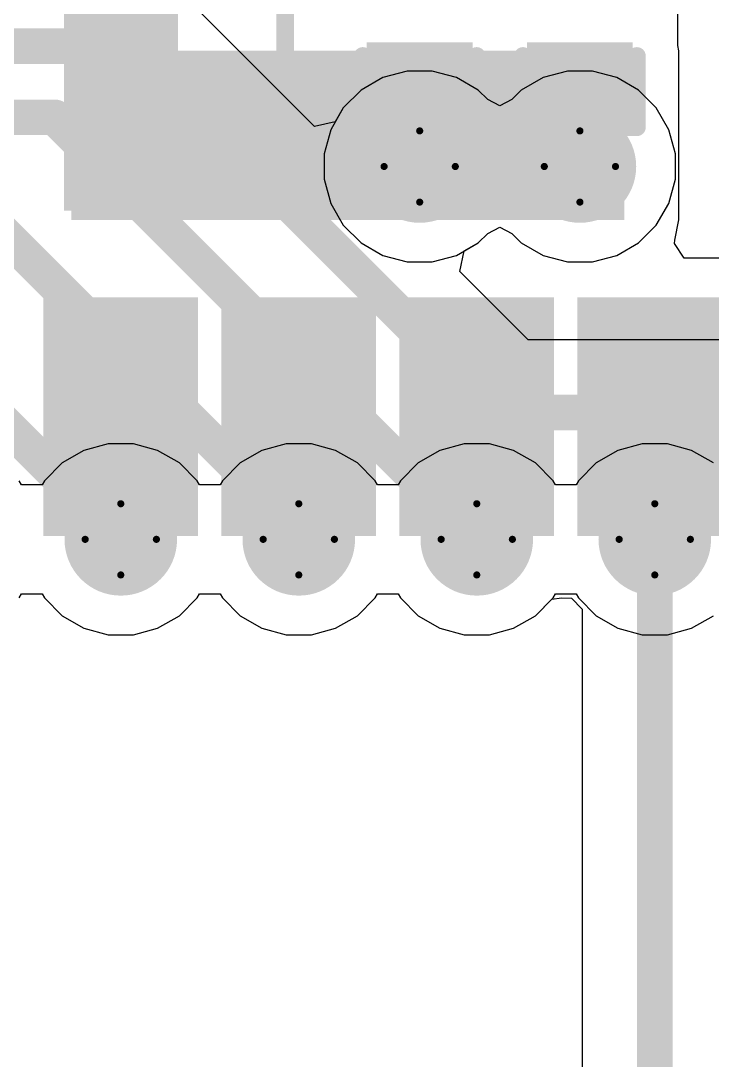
# Model space of a CAD drawing. Header units: inches. Extents: x -17.5 to 14.7, y -6.2 to 5.9.
# Drawn here: x 2.6165 to 2.8107, y 1.9802 to 2.2721 of the extents above; entities that cross this region are included whole.
import ezdxf

# ---------------------------------------------------------------- set-up
doc = ezdxf.new("R2010")
doc.units = ezdxf.units.IN
doc.header["$MEASUREMENT"] = 0
for name, color, linetype in [('Bottom Layer', 5, 'Continuous'), ('Bottom Solder', 6, 'Continuous'), ('Drill Drawing', 1, 'Continuous'), ('Ground Layer', 76, 'Continuous'), ('Power Layer', 16, 'Continuous'), ('Top Layer', 1, 'Continuous'), ('Top Overlay', 2, 'Continuous'), ('Top Paste', 8, 'Continuous'), ('Top Solder', 216, 'Continuous'), ('Via Holes', 16, 'Continuous')]:
    doc.layers.add(name, color=color, linetype=linetype)

# ---------------------------------------------------------------- blocks, each defined once
blk = doc.blocks.new('ESP32_WROOM_32UE_N16_63')
at = {"layer": 'Top Layer'}
for points in [[(-0.37402, -0.03268), (-0.31496, -0.03268), (-0.31496, -0.06811), (-0.37402, -0.06811)], [(-0.37402, -0.08268), (-0.31496, -0.08268), (-0.31496, -0.11811), (-0.37402, -0.11811)], [(-0.37402, -0.13268), (-0.31496, -0.13268), (-0.31496, -0.16811), (-0.37402, -0.16811)], [(-0.37402, -0.18268), (-0.31496, -0.18268), (-0.31496, -0.21811), (-0.37402, -0.21811)]]:
    blk.add_hatch(color=1, dxfattribs=at).paths.add_polyline_path(points)
at = {"layer": 'Top Paste'}
for points in [[(-0.37402, -0.03268), (-0.31496, -0.03268), (-0.31496, -0.06811), (-0.37402, -0.06811)], [(-0.37402, -0.08268), (-0.31496, -0.08268), (-0.31496, -0.11811), (-0.37402, -0.11811)], [(-0.37402, -0.13268), (-0.31496, -0.13268), (-0.31496, -0.16811), (-0.37402, -0.16811)], [(-0.37402, -0.18268), (-0.31496, -0.18268), (-0.31496, -0.21811), (-0.37402, -0.21811)]]:
    blk.add_hatch(color=8, dxfattribs=at).paths.add_polyline_path(points)
at = {"layer": 'Top Solder'}
for points in [[(-0.37802, -0.02868), (-0.31096, -0.02868), (-0.31096, -0.07211), (-0.37802, -0.07211)], [(-0.37802, -0.07868), (-0.31096, -0.07868), (-0.31096, -0.12211), (-0.37802, -0.12211)], [(-0.37802, -0.12868), (-0.31096, -0.12868), (-0.31096, -0.17211), (-0.37802, -0.17211)], [(-0.37802, -0.17868), (-0.31096, -0.17868), (-0.31096, -0.22211), (-0.37802, -0.22211)]]:
    blk.add_hatch(color=216, dxfattribs=at).paths.add_polyline_path(points)
blk = doc.blocks.new('XTSD01GLGEAG_76')
at = {"layer": 'Top Layer'}
blk.add_hatch(color=1, dxfattribs=at).paths.add_polyline_path([(0.176, 0.089), (0.176, 0.061), (0.10747, 0.061), (0.10747, 0.089)])
at = {"layer": 'Top Paste'}
blk.add_hatch(color=8, dxfattribs=at).paths.add_polyline_path([(0.176, 0.089), (0.176, 0.061), (0.10747, 0.061), (0.10747, 0.089)])
at = {"layer": 'Top Solder'}
blk.add_hatch(color=216, dxfattribs=at).paths.add_polyline_path([(0.178, 0.091), (0.178, 0.059), (0.10547, 0.059), (0.10547, 0.091)])
at = {"layer": 'Top Overlay'}
for points in [[(0.16105, 0.12111, 0.005, 0.005, 0), (-0.15991, 0.12111, 0.005, 0.005, 0)], [(0.16105, 0.0965, 0.005, 0.005, 0), (0.16105, 0.12111, 0.005, 0.005, 0)]]:
    blk.add_lwpolyline(points, format="xyseb", dxfattribs=at)
for points in [[(0.1598, 0.12111, 0.0025, 0.0025, 1), (0.1623, 0.12111, 0.0025, 0.0025, 1)], [(0.1598, 0.12111, 0.0025, 0.0025, 1), (0.1623, 0.12111, 0.0025, 0.0025, 1)], [(0.1598, 0.0965, 0.0025, 0.0025, 1), (0.1623, 0.0965, 0.0025, 0.0025, 1)]]:
    blk.add_lwpolyline(points, format="xyseb", close=True, dxfattribs=at)
blk = doc.blocks.new('C___0402_180')
at = {"layer": 'Top Layer'}
for points in [[(-0.0275, -0.0125), (-0.0275, 0.0125), (-0.0095, 0.0125), (-0.0095, -0.0125)], [(0.0095, -0.0125), (0.0095, 0.0125), (0.0275, 0.0125), (0.0275, -0.0125)]]:
    blk.add_hatch(color=1, dxfattribs=at).paths.add_polyline_path(points)
at = {"layer": 'Top Paste'}
for points in [[(-0.0275, -0.0125), (-0.0275, 0.0125), (-0.0095, 0.0125), (-0.0095, -0.0125)], [(0.0095, -0.0125), (0.0095, 0.0125), (0.0275, 0.0125), (0.0275, -0.0125)]]:
    blk.add_hatch(color=8, dxfattribs=at).paths.add_polyline_path(points)
at = {"layer": 'Top Solder'}
for points in [[(-0.02986, -0.01486), (-0.02986, 0.01486), (-0.00714, 0.01486), (-0.00714, -0.01486)], [(0.00714, -0.01486), (0.00714, 0.01486), (0.02986, 0.01486), (0.02986, -0.01486)]]:
    blk.add_hatch(color=216, dxfattribs=at).paths.add_polyline_path(points)
at = {"layer": 'Top Overlay'}
for points in [[(-0.011, 0.016, 0.005, 0.005, 0), (-0.031, 0.016, 0.005, 0.005, 0)], [(-0.031, -0.016, 0.005, 0.005, 0), (-0.031, 0.016, 0.005, 0.005, 0)], [(0.031, 0.016, 0.005, 0.005, 0), (0.011, 0.016, 0.005, 0.005, 0)], [(0.031, -0.016, 0.005, 0.005, 0), (0.031, 0.016, 0.005, 0.005, 0)], [(-0.011, -0.016, 0.005, 0.005, 0), (-0.031, -0.016, 0.005, 0.005, 0)], [(0.031, -0.016, 0.005, 0.005, 0), (0.011, -0.016, 0.005, 0.005, 0)]]:
    blk.add_lwpolyline(points, format="xyseb", dxfattribs=at)
for points in [[(-0.03225, 0.016, 0.0025, 0.0025, 1), (-0.02975, 0.016, 0.0025, 0.0025, 1)], [(-0.03225, 0.016, 0.0025, 0.0025, 1), (-0.02975, 0.016, 0.0025, 0.0025, 1)], [(-0.01225, 0.016, 0.0025, 0.0025, 1), (-0.00975, 0.016, 0.0025, 0.0025, 1)], [(0.00975, 0.016, 0.0025, 0.0025, 1), (0.01225, 0.016, 0.0025, 0.0025, 1)], [(0.02975, 0.016, 0.0025, 0.0025, 1), (0.03225, 0.016, 0.0025, 0.0025, 1)], [(0.02975, 0.016, 0.0025, 0.0025, 1), (0.03225, 0.016, 0.0025, 0.0025, 1)], [(-0.03225, -0.016, 0.0025, 0.0025, 1), (-0.02975, -0.016, 0.0025, 0.0025, 1)], [(-0.03225, -0.016, 0.0025, 0.0025, 1), (-0.02975, -0.016, 0.0025, 0.0025, 1)], [(-0.01225, -0.016, 0.0025, 0.0025, 1), (-0.00975, -0.016, 0.0025, 0.0025, 1)], [(0.00975, -0.016, 0.0025, 0.0025, 1), (0.01225, -0.016, 0.0025, 0.0025, 1)], [(0.02975, -0.016, 0.0025, 0.0025, 1), (0.03225, -0.016, 0.0025, 0.0025, 1)], [(0.02975, -0.016, 0.0025, 0.0025, 1), (0.03225, -0.016, 0.0025, 0.0025, 1)]]:
    blk.add_lwpolyline(points, format="xyseb", close=True, dxfattribs=at)
blk = doc.blocks.new('C___0402_181')
at = {"layer": 'Top Layer'}
for points in [[(-0.0275, -0.0125), (-0.0275, 0.0125), (-0.0095, 0.0125), (-0.0095, -0.0125)], [(0.0095, -0.0125), (0.0095, 0.0125), (0.0275, 0.0125), (0.0275, -0.0125)]]:
    blk.add_hatch(color=1, dxfattribs=at).paths.add_polyline_path(points)
at = {"layer": 'Top Paste'}
for points in [[(-0.0275, -0.0125), (-0.0275, 0.0125), (-0.0095, 0.0125), (-0.0095, -0.0125)], [(0.0095, -0.0125), (0.0095, 0.0125), (0.0275, 0.0125), (0.0275, -0.0125)]]:
    blk.add_hatch(color=8, dxfattribs=at).paths.add_polyline_path(points)
at = {"layer": 'Top Solder'}
for points in [[(-0.02986, -0.01486), (-0.02986, 0.01486), (-0.00714, 0.01486), (-0.00714, -0.01486)], [(0.00714, -0.01486), (0.00714, 0.01486), (0.02986, 0.01486), (0.02986, -0.01486)]]:
    blk.add_hatch(color=216, dxfattribs=at).paths.add_polyline_path(points)
at = {"layer": 'Top Overlay'}
for points in [[(-0.031, -0.016, 0.005, 0.005, 0), (-0.031, 0.016, 0.005, 0.005, 0)], [(-0.011, 0.016, 0.005, 0.005, 0), (-0.031, 0.016, 0.005, 0.005, 0)], [(0.031, 0.016, 0.005, 0.005, 0), (0.011, 0.016, 0.005, 0.005, 0)], [(0.031, -0.016, 0.005, 0.005, 0), (0.031, 0.016, 0.005, 0.005, 0)], [(-0.011, -0.016, 0.005, 0.005, 0), (-0.031, -0.016, 0.005, 0.005, 0)], [(0.031, -0.016, 0.005, 0.005, 0), (0.011, -0.016, 0.005, 0.005, 0)]]:
    blk.add_lwpolyline(points, format="xyseb", dxfattribs=at)
for points in [[(-0.03225, 0.016, 0.0025, 0.0025, 1), (-0.02975, 0.016, 0.0025, 0.0025, 1)], [(-0.03225, 0.016, 0.0025, 0.0025, 1), (-0.02975, 0.016, 0.0025, 0.0025, 1)], [(-0.01225, 0.016, 0.0025, 0.0025, 1), (-0.00975, 0.016, 0.0025, 0.0025, 1)], [(0.00975, 0.016, 0.0025, 0.0025, 1), (0.01225, 0.016, 0.0025, 0.0025, 1)], [(0.02975, 0.016, 0.0025, 0.0025, 1), (0.03225, 0.016, 0.0025, 0.0025, 1)], [(0.02975, 0.016, 0.0025, 0.0025, 1), (0.03225, 0.016, 0.0025, 0.0025, 1)], [(-0.03225, -0.016, 0.0025, 0.0025, 1), (-0.02975, -0.016, 0.0025, 0.0025, 1)], [(-0.03225, -0.016, 0.0025, 0.0025, 1), (-0.02975, -0.016, 0.0025, 0.0025, 1)], [(-0.01225, -0.016, 0.0025, 0.0025, 1), (-0.00975, -0.016, 0.0025, 0.0025, 1)], [(0.00975, -0.016, 0.0025, 0.0025, 1), (0.01225, -0.016, 0.0025, 0.0025, 1)], [(0.02975, -0.016, 0.0025, 0.0025, 1), (0.03225, -0.016, 0.0025, 0.0025, 1)], [(0.02975, -0.016, 0.0025, 0.0025, 1), (0.03225, -0.016, 0.0025, 0.0025, 1)]]:
    blk.add_lwpolyline(points, format="xyseb", close=True, dxfattribs=at)

msp = doc.modelspace()

# ---------------------------------------------------------------- hatches: boundary and pattern name
at = {"layer": 'Bottom Layer'}
h = msp.add_hatch(color=5, dxfattribs=at)
edge = h.paths.add_edge_path()
edge.add_arc((2.72858, 2.2312), 0.01181, 0, 360)
h = msp.add_hatch(color=5, dxfattribs=at)
edge = h.paths.add_edge_path()
edge.add_arc((2.77358, 2.2312), 0.01181, 0, 360)
h = msp.add_hatch(color=5, dxfattribs=at)
edge = h.paths.add_edge_path()
edge.add_arc((2.64461, 2.12647), 0.01181, 0, 360)
h = msp.add_hatch(color=5, dxfattribs=at)
edge = h.paths.add_edge_path()
edge.add_arc((2.69461, 2.12647), 0.01181, 0, 360)
h = msp.add_hatch(color=5, dxfattribs=at)
edge = h.paths.add_edge_path()
edge.add_arc((2.74461, 2.12647), 0.01181, 0, 360)
h = msp.add_hatch(color=5, dxfattribs=at)
edge = h.paths.add_edge_path()
edge.add_arc((2.79461, 2.12647), 0.01181, 0, 360)
at = {"layer": 'Bottom Solder'}
h = msp.add_hatch(color=6, dxfattribs=at)
edge = h.paths.add_edge_path()
edge.add_arc((2.72858, 2.2312), 0.01581, 0, 360)
h = msp.add_hatch(color=6, dxfattribs=at)
edge = h.paths.add_edge_path()
edge.add_arc((2.77358, 2.2312), 0.01581, 0, 360)
h = msp.add_hatch(color=6, dxfattribs=at)
edge = h.paths.add_edge_path()
edge.add_arc((2.64461, 2.12647), 0.01581, 0, 360)
h = msp.add_hatch(color=6, dxfattribs=at)
edge = h.paths.add_edge_path()
edge.add_arc((2.69461, 2.12647), 0.01581, 0, 360)
h = msp.add_hatch(color=6, dxfattribs=at)
edge = h.paths.add_edge_path()
edge.add_arc((2.74461, 2.12647), 0.01581, 0, 360)
h = msp.add_hatch(color=6, dxfattribs=at)
edge = h.paths.add_edge_path()
edge.add_arc((2.79461, 2.12647), 0.01581, 0, 360)
at = {"layer": 'Ground Layer'}
h = msp.add_hatch(color=76, dxfattribs=at)
edge = h.paths.add_edge_path()
edge.add_arc((2.72858, 2.2312), 0.01181, 0, 360)
h = msp.add_hatch(color=76, dxfattribs=at)
edge = h.paths.add_edge_path()
edge.add_arc((2.77358, 2.2312), 0.01181, 0, 360)
h = msp.add_hatch(color=76, dxfattribs=at)
edge = h.paths.add_edge_path()
edge.add_arc((2.64461, 2.12647), 0.01181, 0, 360)
h = msp.add_hatch(color=76, dxfattribs=at)
edge = h.paths.add_edge_path()
edge.add_arc((2.69461, 2.12647), 0.01181, 0, 360)
h = msp.add_hatch(color=76, dxfattribs=at)
edge = h.paths.add_edge_path()
edge.add_arc((2.74461, 2.12647), 0.01181, 0, 360)
h = msp.add_hatch(color=76, dxfattribs=at)
edge = h.paths.add_edge_path()
edge.add_arc((2.79461, 2.12647), 0.01181, 0, 360)
at = {"layer": 'Power Layer'}
h = msp.add_hatch(color=16, dxfattribs=at)
edge = h.paths.add_edge_path()
edge.add_arc((2.72858, 2.2312), 0.01181, 0, 360)
h = msp.add_hatch(color=16, dxfattribs=at)
edge = h.paths.add_edge_path()
edge.add_arc((2.77358, 2.2312), 0.01181, 0, 360)
h = msp.add_hatch(color=16, dxfattribs=at)
edge = h.paths.add_edge_path()
edge.add_arc((2.64461, 2.12647), 0.01181, 0, 360)
h = msp.add_hatch(color=16, dxfattribs=at)
edge = h.paths.add_edge_path()
edge.add_arc((2.69461, 2.12647), 0.01181, 0, 360)
h = msp.add_hatch(color=16, dxfattribs=at)
edge = h.paths.add_edge_path()
edge.add_arc((2.74461, 2.12647), 0.01181, 0, 360)
h = msp.add_hatch(color=16, dxfattribs=at)
edge = h.paths.add_edge_path()
edge.add_arc((2.79461, 2.12647), 0.01181, 0, 360)
at = {"layer": 'Top Layer'}
for points in [[(2.63068, 2.21618), (2.78608, 2.21618), (2.78608, 2.26373), (2.63068, 2.26373)], [(2.74038, 2.25473), (2.71677, 2.25473), (2.71677, 2.2312), (2.74038, 2.2312)], [(2.78538, 2.25473), (2.76177, 2.25473), (2.76177, 2.2312), (2.78538, 2.2312)], [(2.6564, 2.16095), (2.6328, 2.16095), (2.6328, 2.12647), (2.6564, 2.12647)], [(2.7064, 2.16095), (2.6828, 2.16095), (2.6828, 2.12647), (2.7064, 2.12647)], [(2.7564, 2.16095), (2.7328, 2.16095), (2.7328, 2.12647), (2.7564, 2.12647)], [(2.8064, 2.16095), (2.7828, 2.16095), (2.7828, 2.12647), (2.8064, 2.12647)]]:
    msp.add_hatch(color=1, dxfattribs=at).paths.add_polyline_path(points)
h = msp.add_hatch(color=1, dxfattribs=at)
edge = h.paths.add_edge_path()
edge.add_arc((2.72858, 2.2312), 0.01181, 0, 360)
h = msp.add_hatch(color=1, dxfattribs=at)
edge = h.paths.add_edge_path()
edge.add_arc((2.77358, 2.2312), 0.01181, 0, 360)
h = msp.add_hatch(color=1, dxfattribs=at)
edge = h.paths.add_edge_path()
edge.add_arc((2.64461, 2.12647), 0.01181, 0, 360)
h = msp.add_hatch(color=1, dxfattribs=at)
edge = h.paths.add_edge_path()
edge.add_arc((2.69461, 2.12647), 0.01181, 0, 360)
h = msp.add_hatch(color=1, dxfattribs=at)
edge = h.paths.add_edge_path()
edge.add_arc((2.74461, 2.12647), 0.01181, 0, 360)
h = msp.add_hatch(color=1, dxfattribs=at)
edge = h.paths.add_edge_path()
edge.add_arc((2.79461, 2.12647), 0.01181, 0, 360)
at = {"layer": 'Top Solder'}
h = msp.add_hatch(color=216, dxfattribs=at)
edge = h.paths.add_edge_path()
edge.add_arc((2.72858, 2.2312), 0.01581, 0, 360)
h = msp.add_hatch(color=216, dxfattribs=at)
edge = h.paths.add_edge_path()
edge.add_arc((2.77358, 2.2312), 0.01581, 0, 360)
h = msp.add_hatch(color=216, dxfattribs=at)
edge = h.paths.add_edge_path()
edge.add_arc((2.64461, 2.12647), 0.01581, 0, 360)
h = msp.add_hatch(color=216, dxfattribs=at)
edge = h.paths.add_edge_path()
edge.add_arc((2.69461, 2.12647), 0.01581, 0, 360)
h = msp.add_hatch(color=216, dxfattribs=at)
edge = h.paths.add_edge_path()
edge.add_arc((2.74461, 2.12647), 0.01581, 0, 360)
h = msp.add_hatch(color=216, dxfattribs=at)
edge = h.paths.add_edge_path()
edge.add_arc((2.79461, 2.12647), 0.01581, 0, 360)
at = {"layer": 'Via Holes'}
h = msp.add_hatch(color=7, dxfattribs=at)
edge = h.paths.add_edge_path()
edge.add_arc((2.72858, 2.2312), 0.00591, 0, 360)
h = msp.add_hatch(color=7, dxfattribs=at)
edge = h.paths.add_edge_path()
edge.add_arc((2.77358, 2.2312), 0.00591, 0, 360)
h = msp.add_hatch(color=7, dxfattribs=at)
edge = h.paths.add_edge_path()
edge.add_arc((2.64461, 2.12647), 0.00591, 0, 360)
h = msp.add_hatch(color=7, dxfattribs=at)
edge = h.paths.add_edge_path()
edge.add_arc((2.69461, 2.12647), 0.00591, 0, 360)
h = msp.add_hatch(color=7, dxfattribs=at)
edge = h.paths.add_edge_path()
edge.add_arc((2.74461, 2.12647), 0.00591, 0, 360)
h = msp.add_hatch(color=7, dxfattribs=at)
edge = h.paths.add_edge_path()
edge.add_arc((2.79461, 2.12647), 0.00591, 0, 360)

# ---------------------------------------------------------------- linework, layer by layer
at = {"layer": 'Bottom Layer'}
for p, q in [((2.69905, 2.24246), (2.66208, 2.27944)), ((2.72505, 2.25801), (2.71823, 2.25618)), ((2.73211, 2.25801), (2.72505, 2.25801)), ((2.73893, 2.25618), (2.73211, 2.25801)), ((2.77005, 2.25801), (2.76323, 2.25618)), ((2.77711, 2.25801), (2.77005, 2.25801)), ((2.78393, 2.25618), (2.77711, 2.25801)), ((2.71823, 2.25618), (2.71211, 2.25265)), ((2.74504, 2.25265), (2.73893, 2.25618)), ((2.76323, 2.25618), (2.75711, 2.25265)), ((2.79004, 2.25265), (2.78393, 2.25618)), ((2.71211, 2.25265), (2.70712, 2.24766)), ((2.7477, 2.24999), (2.74504, 2.25265)), ((2.75711, 2.25265), (2.75446, 2.24999)), ((2.79503, 2.24766), (2.79004, 2.25265)), ((2.75108, 2.24821), (2.7477, 2.24999)), ((2.75446, 2.24999), (2.75108, 2.24821)), ((2.70712, 2.24766), (2.70485, 2.24373)), ((2.79856, 2.24154), (2.79503, 2.24766)), ((2.70485, 2.24373), (2.69905, 2.24246)), ((2.80039, 2.23473), (2.79856, 2.24154)), ((2.80039, 2.22767), (2.80039, 2.23473)), ((2.79856, 2.22085), (2.80039, 2.22767)), ((2.79503, 2.21473), (2.79856, 2.22085)), ((2.7477, 2.2124), (2.75108, 2.21418)), ((2.75108, 2.21418), (2.75446, 2.2124)), ((2.79004, 2.20974), (2.79503, 2.21473)), ((2.74504, 2.20974), (2.7477, 2.2124)), ((2.75446, 2.2124), (2.75711, 2.20974)), ((2.73984, 2.20167), (2.74111, 2.20747)), ((2.74111, 2.20747), (2.74504, 2.20974)), ((2.75711, 2.20974), (2.76323, 2.20621)), ((2.78393, 2.20621), (2.79004, 2.20974)), ((2.76323, 2.20621), (2.77005, 2.20438)), ((2.77005, 2.20438), (2.77711, 2.20438)), ((2.77711, 2.20438), (2.78393, 2.20621)), ((2.75902, 2.18249), (2.73984, 2.20167)), ((2.85898, 2.18249), (2.75902, 2.18249)), ((2.61606, 2.11), (2.61672, 2.11115)), ((2.61672, 2.11115), (2.62249, 2.11115)), ((2.62249, 2.11115), (2.62315, 2.11)), ((2.66606, 2.11), (2.66672, 2.11115)), ((2.66672, 2.11115), (2.67249, 2.11115)), ((2.67249, 2.11115), (2.67315, 2.11)), ((2.71606, 2.11), (2.71672, 2.11115)), ((2.71672, 2.11115), (2.72249, 2.11115)), ((2.72249, 2.11115), (2.72315, 2.11)), ((2.76606, 2.11), (2.76672, 2.11115)), ((2.76672, 2.11115), (2.77249, 2.11115)), ((2.77249, 2.11115), (2.77315, 2.11)), ((2.62315, 2.11), (2.62814, 2.10501)), ((2.66107, 2.10501), (2.66606, 2.11)), ((2.67315, 2.11), (2.67814, 2.10501)), ((2.71107, 2.10501), (2.71606, 2.11)), ((2.72315, 2.11), (2.72814, 2.10501)), ((2.76107, 2.10501), (2.76606, 2.11)), ((2.77315, 2.11), (2.77814, 2.10501)), ((2.62814, 2.10501), (2.63426, 2.10148)), ((2.65495, 2.10148), (2.66107, 2.10501)), ((2.67814, 2.10501), (2.68426, 2.10148)), ((2.70495, 2.10148), (2.71107, 2.10501)), ((2.72814, 2.10501), (2.73426, 2.10148)), ((2.75495, 2.10148), (2.76107, 2.10501)), ((2.77814, 2.10501), (2.78426, 2.10148)), ((2.80495, 2.10148), (2.81107, 2.10501)), ((2.63426, 2.10148), (2.64108, 2.09966)), ((2.64108, 2.09966), (2.64814, 2.09966)), ((2.64814, 2.09966), (2.65495, 2.10148)), ((2.68426, 2.10148), (2.69108, 2.09966)), ((2.69108, 2.09966), (2.69814, 2.09966)), ((2.69814, 2.09966), (2.70495, 2.10148)), ((2.73426, 2.10148), (2.74108, 2.09966)), ((2.74108, 2.09966), (2.74814, 2.09966)), ((2.74814, 2.09966), (2.75495, 2.10148)), ((2.78426, 2.10148), (2.79108, 2.09966)), ((2.79108, 2.09966), (2.79814, 2.09966)), ((2.79814, 2.09966), (2.80495, 2.10148))]:
    msp.add_line(p, q, dxfattribs=at)
for points in [[(2.35577, 2.26502, 0.01, 0.01, 0), (2.64766, 2.26502, 0.01, 0.01, 0)], [(2.64766, 2.26502, 0.01, 0.01, 0), (2.75058, 2.1621, 0.01, 0.01, 0)], [(2.34848, 2.24502, 0.01, 0.01, 0), (2.62606, 2.24502, 0.01, 0.01, 0)], [(2.62606, 2.24502, 0.01, 0.01, 0), (2.74461, 2.12647, 0.01, 0.01, 0)], [(2.59909, 2.22502, 0.01, 0.01, 0), (2.69461, 2.1295, 0.01, 0.01, 0)], [(2.56606, 2.20502, 0.01, 0.01, 0), (2.64461, 2.12647, 0.01, 0.01, 0)], [(2.75058, 2.1621, 0.01, 0.01, 0), (2.85898, 2.1621, 0.01, 0.01, 0)], [(2.69461, 2.12647, 0.01, 0.01, 0), (2.69461, 2.1295, 0.01, 0.01, 0)]]:
    msp.add_lwpolyline(points, format="xyseb", dxfattribs=at)
for points in [[(2.64516, 2.26502, 0.005, 0.005, 1), (2.65016, 2.26502, 0.005, 0.005, 1)], [(2.64516, 2.26502, 0.005, 0.005, 1), (2.65016, 2.26502, 0.005, 0.005, 1)], [(2.62356, 2.24502, 0.005, 0.005, 1), (2.62856, 2.24502, 0.005, 0.005, 1)], [(2.62356, 2.24502, 0.005, 0.005, 1), (2.62856, 2.24502, 0.005, 0.005, 1)], [(2.74808, 2.1621, 0.005, 0.005, 1), (2.75308, 2.1621, 0.005, 0.005, 1)], [(2.74808, 2.1621, 0.005, 0.005, 1), (2.75308, 2.1621, 0.005, 0.005, 1)], [(2.69211, 2.1295, 0.005, 0.005, 1), (2.69711, 2.1295, 0.005, 0.005, 1)], [(2.69211, 2.1295, 0.005, 0.005, 1), (2.69711, 2.1295, 0.005, 0.005, 1)], [(2.64211, 2.12647, 0.005, 0.005, 1), (2.64711, 2.12647, 0.005, 0.005, 1)], [(2.69211, 2.12647, 0.005, 0.005, 1), (2.69711, 2.12647, 0.005, 0.005, 1)], [(2.74211, 2.12647, 0.005, 0.005, 1), (2.74711, 2.12647, 0.005, 0.005, 1)]]:
    msp.add_lwpolyline(points, format="xyseb", close=True, dxfattribs=at)
at = {"layer": 'Drill Drawing'}
for points in [[(2.71858, 2.2312, 0.002, 0.002, 0), (2.72858, 2.2412, 0.002, 0.002, 0)], [(2.72858, 2.2412, 0.002, 0.002, 0), (2.73858, 2.2312, 0.002, 0.002, 0)], [(2.76358, 2.2312, 0.002, 0.002, 0), (2.77358, 2.2412, 0.002, 0.002, 0)], [(2.77358, 2.2412, 0.002, 0.002, 0), (2.78358, 2.2312, 0.002, 0.002, 0)], [(2.71858, 2.2312, 0.002, 0.002, 0), (2.72858, 2.2212, 0.002, 0.002, 0)], [(2.72858, 2.2212, 0.002, 0.002, 0), (2.73858, 2.2312, 0.002, 0.002, 0)], [(2.76358, 2.2312, 0.002, 0.002, 0), (2.77358, 2.2212, 0.002, 0.002, 0)], [(2.77358, 2.2212, 0.002, 0.002, 0), (2.78358, 2.2312, 0.002, 0.002, 0)], [(2.63461, 2.12647, 0.002, 0.002, 0), (2.64461, 2.13647, 0.002, 0.002, 0)], [(2.64461, 2.13647, 0.002, 0.002, 0), (2.65461, 2.12647, 0.002, 0.002, 0)], [(2.68461, 2.12647, 0.002, 0.002, 0), (2.69461, 2.13647, 0.002, 0.002, 0)], [(2.69461, 2.13647, 0.002, 0.002, 0), (2.70461, 2.12647, 0.002, 0.002, 0)], [(2.73461, 2.12647, 0.002, 0.002, 0), (2.74461, 2.13647, 0.002, 0.002, 0)], [(2.74461, 2.13647, 0.002, 0.002, 0), (2.75461, 2.12647, 0.002, 0.002, 0)], [(2.78461, 2.12647, 0.002, 0.002, 0), (2.79461, 2.13647, 0.002, 0.002, 0)], [(2.79461, 2.13647, 0.002, 0.002, 0), (2.80461, 2.12647, 0.002, 0.002, 0)], [(2.63461, 2.12647, 0.002, 0.002, 0), (2.64461, 2.11647, 0.002, 0.002, 0)], [(2.64461, 2.11647, 0.002, 0.002, 0), (2.65461, 2.12647, 0.002, 0.002, 0)], [(2.68461, 2.12647, 0.002, 0.002, 0), (2.69461, 2.11647, 0.002, 0.002, 0)], [(2.69461, 2.11647, 0.002, 0.002, 0), (2.70461, 2.12647, 0.002, 0.002, 0)], [(2.73461, 2.12647, 0.002, 0.002, 0), (2.74461, 2.11647, 0.002, 0.002, 0)], [(2.74461, 2.11647, 0.002, 0.002, 0), (2.75461, 2.12647, 0.002, 0.002, 0)], [(2.78461, 2.12647, 0.002, 0.002, 0), (2.79461, 2.11647, 0.002, 0.002, 0)], [(2.79461, 2.11647, 0.002, 0.002, 0), (2.80461, 2.12647, 0.002, 0.002, 0)]]:
    msp.add_lwpolyline(points, format="xyseb", dxfattribs=at)
for points in [[(2.72808, 2.2412, 0.001, 0.001, 1), (2.72908, 2.2412, 0.001, 0.001, 1)], [(2.72808, 2.2412, 0.001, 0.001, 1), (2.72908, 2.2412, 0.001, 0.001, 1)], [(2.77308, 2.2412, 0.001, 0.001, 1), (2.77408, 2.2412, 0.001, 0.001, 1)], [(2.77308, 2.2412, 0.001, 0.001, 1), (2.77408, 2.2412, 0.001, 0.001, 1)], [(2.71808, 2.2312, 0.001, 0.001, 1), (2.71908, 2.2312, 0.001, 0.001, 1)], [(2.71808, 2.2312, 0.001, 0.001, 1), (2.71908, 2.2312, 0.001, 0.001, 1)], [(2.73808, 2.2312, 0.001, 0.001, 1), (2.73908, 2.2312, 0.001, 0.001, 1)], [(2.73808, 2.2312, 0.001, 0.001, 1), (2.73908, 2.2312, 0.001, 0.001, 1)], [(2.76308, 2.2312, 0.001, 0.001, 1), (2.76408, 2.2312, 0.001, 0.001, 1)], [(2.76308, 2.2312, 0.001, 0.001, 1), (2.76408, 2.2312, 0.001, 0.001, 1)], [(2.78308, 2.2312, 0.001, 0.001, 1), (2.78408, 2.2312, 0.001, 0.001, 1)], [(2.78308, 2.2312, 0.001, 0.001, 1), (2.78408, 2.2312, 0.001, 0.001, 1)], [(2.72808, 2.2212, 0.001, 0.001, 1), (2.72908, 2.2212, 0.001, 0.001, 1)], [(2.72808, 2.2212, 0.001, 0.001, 1), (2.72908, 2.2212, 0.001, 0.001, 1)], [(2.77308, 2.2212, 0.001, 0.001, 1), (2.77408, 2.2212, 0.001, 0.001, 1)], [(2.77308, 2.2212, 0.001, 0.001, 1), (2.77408, 2.2212, 0.001, 0.001, 1)], [(2.64411, 2.13647, 0.001, 0.001, 1), (2.64511, 2.13647, 0.001, 0.001, 1)], [(2.64411, 2.13647, 0.001, 0.001, 1), (2.64511, 2.13647, 0.001, 0.001, 1)], [(2.69411, 2.13647, 0.001, 0.001, 1), (2.69511, 2.13647, 0.001, 0.001, 1)], [(2.69411, 2.13647, 0.001, 0.001, 1), (2.69511, 2.13647, 0.001, 0.001, 1)], [(2.74411, 2.13647, 0.001, 0.001, 1), (2.74511, 2.13647, 0.001, 0.001, 1)], [(2.74411, 2.13647, 0.001, 0.001, 1), (2.74511, 2.13647, 0.001, 0.001, 1)], [(2.79411, 2.13647, 0.001, 0.001, 1), (2.79511, 2.13647, 0.001, 0.001, 1)], [(2.79411, 2.13647, 0.001, 0.001, 1), (2.79511, 2.13647, 0.001, 0.001, 1)], [(2.63411, 2.12647, 0.001, 0.001, 1), (2.63511, 2.12647, 0.001, 0.001, 1)], [(2.63411, 2.12647, 0.001, 0.001, 1), (2.63511, 2.12647, 0.001, 0.001, 1)], [(2.65411, 2.12647, 0.001, 0.001, 1), (2.65511, 2.12647, 0.001, 0.001, 1)], [(2.65411, 2.12647, 0.001, 0.001, 1), (2.65511, 2.12647, 0.001, 0.001, 1)], [(2.68411, 2.12647, 0.001, 0.001, 1), (2.68511, 2.12647, 0.001, 0.001, 1)], [(2.68411, 2.12647, 0.001, 0.001, 1), (2.68511, 2.12647, 0.001, 0.001, 1)], [(2.70411, 2.12647, 0.001, 0.001, 1), (2.70511, 2.12647, 0.001, 0.001, 1)], [(2.70411, 2.12647, 0.001, 0.001, 1), (2.70511, 2.12647, 0.001, 0.001, 1)], [(2.73411, 2.12647, 0.001, 0.001, 1), (2.73511, 2.12647, 0.001, 0.001, 1)], [(2.73411, 2.12647, 0.001, 0.001, 1), (2.73511, 2.12647, 0.001, 0.001, 1)], [(2.75411, 2.12647, 0.001, 0.001, 1), (2.75511, 2.12647, 0.001, 0.001, 1)], [(2.75411, 2.12647, 0.001, 0.001, 1), (2.75511, 2.12647, 0.001, 0.001, 1)], [(2.78411, 2.12647, 0.001, 0.001, 1), (2.78511, 2.12647, 0.001, 0.001, 1)], [(2.78411, 2.12647, 0.001, 0.001, 1), (2.78511, 2.12647, 0.001, 0.001, 1)], [(2.80411, 2.12647, 0.001, 0.001, 1), (2.80511, 2.12647, 0.001, 0.001, 1)], [(2.80411, 2.12647, 0.001, 0.001, 1), (2.80511, 2.12647, 0.001, 0.001, 1)], [(2.64411, 2.11647, 0.001, 0.001, 1), (2.64511, 2.11647, 0.001, 0.001, 1)], [(2.64411, 2.11647, 0.001, 0.001, 1), (2.64511, 2.11647, 0.001, 0.001, 1)], [(2.69411, 2.11647, 0.001, 0.001, 1), (2.69511, 2.11647, 0.001, 0.001, 1)], [(2.69411, 2.11647, 0.001, 0.001, 1), (2.69511, 2.11647, 0.001, 0.001, 1)], [(2.74411, 2.11647, 0.001, 0.001, 1), (2.74511, 2.11647, 0.001, 0.001, 1)], [(2.74411, 2.11647, 0.001, 0.001, 1), (2.74511, 2.11647, 0.001, 0.001, 1)], [(2.79411, 2.11647, 0.001, 0.001, 1), (2.79511, 2.11647, 0.001, 0.001, 1)], [(2.79411, 2.11647, 0.001, 0.001, 1), (2.79511, 2.11647, 0.001, 0.001, 1)]]:
    msp.add_lwpolyline(points, format="xyseb", close=True, dxfattribs=at)
at = {"layer": 'Ground Layer'}
for p, q in [((2.72505, 2.25801), (2.71823, 2.25618)), ((2.73211, 2.25801), (2.72505, 2.25801)), ((2.73893, 2.25618), (2.73211, 2.25801)), ((2.77005, 2.25801), (2.76323, 2.25618)), ((2.77711, 2.25801), (2.77005, 2.25801)), ((2.78393, 2.25618), (2.77711, 2.25801)), ((2.71823, 2.25618), (2.71211, 2.25265)), ((2.74504, 2.25265), (2.73893, 2.25618)), ((2.76323, 2.25618), (2.75711, 2.25265)), ((2.79004, 2.25265), (2.78393, 2.25618)), ((2.71211, 2.25265), (2.70712, 2.24766)), ((2.7477, 2.24999), (2.74504, 2.25265)), ((2.75711, 2.25265), (2.75446, 2.24999)), ((2.79503, 2.24766), (2.79004, 2.25265)), ((2.75108, 2.24821), (2.7477, 2.24999)), ((2.75446, 2.24999), (2.75108, 2.24821)), ((2.70712, 2.24766), (2.70359, 2.24154)), ((2.79856, 2.24154), (2.79503, 2.24766)), ((2.70359, 2.24154), (2.70177, 2.23473)), ((2.80039, 2.23473), (2.79856, 2.24154)), ((2.70177, 2.23473), (2.70177, 2.22767)), ((2.80039, 2.22767), (2.80039, 2.23473)), ((2.70177, 2.22767), (2.70359, 2.22085)), ((2.79856, 2.22085), (2.80039, 2.22767)), ((2.70359, 2.22085), (2.70712, 2.21473)), ((2.79503, 2.21473), (2.79856, 2.22085)), ((2.70712, 2.21473), (2.71211, 2.20974)), ((2.7477, 2.2124), (2.75108, 2.21418)), ((2.75108, 2.21418), (2.75446, 2.2124)), ((2.79004, 2.20974), (2.79503, 2.21473)), ((2.74504, 2.20974), (2.7477, 2.2124)), ((2.75446, 2.2124), (2.75711, 2.20974)), ((2.71211, 2.20974), (2.71823, 2.20621)), ((2.73893, 2.20621), (2.74504, 2.20974)), ((2.75711, 2.20974), (2.76323, 2.20621)), ((2.78393, 2.20621), (2.79004, 2.20974)), ((2.71823, 2.20621), (2.72505, 2.20438)), ((2.72505, 2.20438), (2.73211, 2.20438)), ((2.73211, 2.20438), (2.73893, 2.20621)), ((2.76323, 2.20621), (2.77005, 2.20438)), ((2.77005, 2.20438), (2.77711, 2.20438)), ((2.77711, 2.20438), (2.78393, 2.20621)), ((2.64108, 2.15328), (2.63426, 2.15145)), ((2.64814, 2.15328), (2.64108, 2.15328)), ((2.65495, 2.15145), (2.64814, 2.15328)), ((2.69108, 2.15328), (2.68426, 2.15145)), ((2.69814, 2.15328), (2.69108, 2.15328)), ((2.70495, 2.15145), (2.69814, 2.15328)), ((2.74108, 2.15328), (2.73426, 2.15145)), ((2.74814, 2.15328), (2.74108, 2.15328)), ((2.75495, 2.15145), (2.74814, 2.15328)), ((2.79108, 2.15328), (2.78426, 2.15145)), ((2.79814, 2.15328), (2.79108, 2.15328)), ((2.80495, 2.15145), (2.79814, 2.15328)), ((2.63426, 2.15145), (2.62814, 2.14792)), ((2.66107, 2.14792), (2.65495, 2.15145)), ((2.68426, 2.15145), (2.67814, 2.14792)), ((2.71107, 2.14792), (2.70495, 2.15145)), ((2.73426, 2.15145), (2.72814, 2.14792)), ((2.76107, 2.14792), (2.75495, 2.15145)), ((2.78426, 2.15145), (2.77814, 2.14792)), ((2.81107, 2.14792), (2.80495, 2.15145)), ((2.62814, 2.14792), (2.62315, 2.14293)), ((2.66606, 2.14293), (2.66107, 2.14792)), ((2.67814, 2.14792), (2.67315, 2.14293)), ((2.71606, 2.14293), (2.71107, 2.14792)), ((2.72814, 2.14792), (2.72315, 2.14293)), ((2.76606, 2.14293), (2.76107, 2.14792)), ((2.77814, 2.14792), (2.77315, 2.14293)), ((2.61672, 2.14179), (2.61606, 2.14293)), ((2.62249, 2.14179), (2.61672, 2.14179)), ((2.62315, 2.14293), (2.62249, 2.14179)), ((2.66672, 2.14179), (2.66606, 2.14293)), ((2.67249, 2.14179), (2.66672, 2.14179)), ((2.67315, 2.14293), (2.67249, 2.14179)), ((2.71672, 2.14179), (2.71606, 2.14293)), ((2.72249, 2.14179), (2.71672, 2.14179)), ((2.72315, 2.14293), (2.72249, 2.14179)), ((2.76672, 2.14179), (2.76606, 2.14293)), ((2.77249, 2.14179), (2.76672, 2.14179)), ((2.77315, 2.14293), (2.77249, 2.14179)), ((2.61606, 2.11), (2.61672, 2.11115)), ((2.61672, 2.11115), (2.62249, 2.11115)), ((2.62249, 2.11115), (2.62315, 2.11)), ((2.66606, 2.11), (2.66672, 2.11115)), ((2.66672, 2.11115), (2.67249, 2.11115)), ((2.67249, 2.11115), (2.67315, 2.11)), ((2.71606, 2.11), (2.71672, 2.11115)), ((2.71672, 2.11115), (2.72249, 2.11115)), ((2.72249, 2.11115), (2.72315, 2.11)), ((2.62315, 2.11), (2.62814, 2.10501)), ((2.66107, 2.10501), (2.66606, 2.11)), ((2.67315, 2.11), (2.67814, 2.10501)), ((2.71107, 2.10501), (2.71606, 2.11)), ((2.72315, 2.11), (2.72814, 2.10501)), ((2.76107, 2.10501), (2.76574, 2.10968)), ((2.76574, 2.10968), (2.76843, 2.11)), ((2.76843, 2.11), (2.77123, 2.10999)), ((2.77123, 2.10999), (2.77421, 2.10686)), ((2.77421, 2.10686), (2.77421, 1.68063)), ((2.62814, 2.10501), (2.63426, 2.10148)), ((2.65495, 2.10148), (2.66107, 2.10501)), ((2.67814, 2.10501), (2.68426, 2.10148)), ((2.70495, 2.10148), (2.71107, 2.10501)), ((2.72814, 2.10501), (2.73426, 2.10148)), ((2.75495, 2.10148), (2.76107, 2.10501)), ((2.63426, 2.10148), (2.64108, 2.09966)), ((2.64108, 2.09966), (2.64814, 2.09966)), ((2.64814, 2.09966), (2.65495, 2.10148)), ((2.68426, 2.10148), (2.69108, 2.09966)), ((2.69108, 2.09966), (2.69814, 2.09966)), ((2.69814, 2.09966), (2.70495, 2.10148)), ((2.73426, 2.10148), (2.74108, 2.09966)), ((2.74108, 2.09966), (2.74814, 2.09966)), ((2.74814, 2.09966), (2.75495, 2.10148))]:
    msp.add_line(p, q, dxfattribs=at)
msp.add_lwpolyline([(2.79461, 1.68063, 0.01, 0.01, 0), (2.79461, 2.12647, 0.01, 0.01, 0)], format="xyseb", dxfattribs=at)
msp.add_lwpolyline([(2.79211, 2.12647, 0.005, 0.005, 1), (2.79711, 2.12647, 0.005, 0.005, 1)], format="xyseb", close=True, dxfattribs=at)
at = {"layer": 'Power Layer'}
for p, q in [((2.64108, 2.15328), (2.63426, 2.15145)), ((2.64814, 2.15328), (2.64108, 2.15328)), ((2.65495, 2.15145), (2.64814, 2.15328)), ((2.69108, 2.15328), (2.68426, 2.15145)), ((2.69814, 2.15328), (2.69108, 2.15328)), ((2.70495, 2.15145), (2.69814, 2.15328)), ((2.74108, 2.15328), (2.73426, 2.15145)), ((2.74814, 2.15328), (2.74108, 2.15328)), ((2.75495, 2.15145), (2.74814, 2.15328)), ((2.79108, 2.15328), (2.78426, 2.15145)), ((2.79814, 2.15328), (2.79108, 2.15328)), ((2.80495, 2.15145), (2.79814, 2.15328)), ((2.63426, 2.15145), (2.62814, 2.14792)), ((2.66107, 2.14792), (2.65495, 2.15145)), ((2.68426, 2.15145), (2.67814, 2.14792)), ((2.71107, 2.14792), (2.70495, 2.15145)), ((2.73426, 2.15145), (2.72814, 2.14792)), ((2.76107, 2.14792), (2.75495, 2.15145)), ((2.78426, 2.15145), (2.77814, 2.14792)), ((2.81107, 2.14792), (2.80495, 2.15145)), ((2.62814, 2.14792), (2.62315, 2.14293)), ((2.66606, 2.14293), (2.66107, 2.14792)), ((2.67814, 2.14792), (2.67315, 2.14293)), ((2.71606, 2.14293), (2.71107, 2.14792)), ((2.72814, 2.14792), (2.72315, 2.14293)), ((2.76606, 2.14293), (2.76107, 2.14792)), ((2.77814, 2.14792), (2.77315, 2.14293)), ((2.61672, 2.14179), (2.61606, 2.14293)), ((2.62249, 2.14179), (2.61672, 2.14179)), ((2.62315, 2.14293), (2.62249, 2.14179)), ((2.66672, 2.14179), (2.66606, 2.14293)), ((2.67249, 2.14179), (2.66672, 2.14179)), ((2.67315, 2.14293), (2.67249, 2.14179)), ((2.71672, 2.14179), (2.71606, 2.14293)), ((2.72249, 2.14179), (2.71672, 2.14179)), ((2.72315, 2.14293), (2.72249, 2.14179)), ((2.76672, 2.14179), (2.76606, 2.14293)), ((2.77249, 2.14179), (2.76672, 2.14179)), ((2.77315, 2.14293), (2.77249, 2.14179)), ((2.61606, 2.11), (2.61672, 2.11115)), ((2.61672, 2.11115), (2.62249, 2.11115)), ((2.62249, 2.11115), (2.62315, 2.11)), ((2.66606, 2.11), (2.66672, 2.11115)), ((2.66672, 2.11115), (2.67249, 2.11115)), ((2.67249, 2.11115), (2.67315, 2.11)), ((2.71606, 2.11), (2.71672, 2.11115)), ((2.71672, 2.11115), (2.72249, 2.11115)), ((2.72249, 2.11115), (2.72315, 2.11)), ((2.76606, 2.11), (2.76672, 2.11115)), ((2.76672, 2.11115), (2.77249, 2.11115)), ((2.77249, 2.11115), (2.77315, 2.11)), ((2.62315, 2.11), (2.62814, 2.10501)), ((2.66107, 2.10501), (2.66606, 2.11)), ((2.67315, 2.11), (2.67814, 2.10501)), ((2.71107, 2.10501), (2.71606, 2.11)), ((2.72315, 2.11), (2.72814, 2.10501)), ((2.76107, 2.10501), (2.76606, 2.11)), ((2.77315, 2.11), (2.77814, 2.10501)), ((2.62814, 2.10501), (2.63426, 2.10148)), ((2.65495, 2.10148), (2.66107, 2.10501)), ((2.67814, 2.10501), (2.68426, 2.10148)), ((2.70495, 2.10148), (2.71107, 2.10501)), ((2.72814, 2.10501), (2.73426, 2.10148)), ((2.75495, 2.10148), (2.76107, 2.10501)), ((2.77814, 2.10501), (2.78426, 2.10148)), ((2.80495, 2.10148), (2.81107, 2.10501)), ((2.63426, 2.10148), (2.64108, 2.09966)), ((2.64108, 2.09966), (2.64814, 2.09966)), ((2.64814, 2.09966), (2.65495, 2.10148)), ((2.68426, 2.10148), (2.69108, 2.09966)), ((2.69108, 2.09966), (2.69814, 2.09966)), ((2.69814, 2.09966), (2.70495, 2.10148)), ((2.73426, 2.10148), (2.74108, 2.09966)), ((2.74108, 2.09966), (2.74814, 2.09966)), ((2.74814, 2.09966), (2.75495, 2.10148)), ((2.78426, 2.10148), (2.79108, 2.09966)), ((2.79108, 2.09966), (2.79814, 2.09966)), ((2.79814, 2.09966), (2.80495, 2.10148))]:
    msp.add_line(p, q, dxfattribs=at)
at = {"layer": 'Top Layer'}
for p, q in [((2.80108, 2.26521), (2.80108, 2.27873)), ((2.80137, 2.26373), (2.80108, 2.26521)), ((2.80137, 2.21618), (2.80137, 2.26373)), ((2.80024, 2.21048), (2.80137, 2.21618)), ((2.80011, 2.20958), (2.80024, 2.21048)), ((2.80287, 2.20548), (2.80011, 2.20958)), ((2.86695, 2.20548), (2.80287, 2.20548)), ((2.61606, 2.11), (2.61672, 2.11115)), ((2.61672, 2.11115), (2.62249, 2.11115)), ((2.62249, 2.11115), (2.62315, 2.11)), ((2.66606, 2.11), (2.66672, 2.11115)), ((2.66672, 2.11115), (2.67249, 2.11115)), ((2.67249, 2.11115), (2.67315, 2.11)), ((2.71606, 2.11), (2.71672, 2.11115)), ((2.71672, 2.11115), (2.72249, 2.11115)), ((2.72249, 2.11115), (2.72315, 2.11)), ((2.76606, 2.11), (2.76672, 2.11115)), ((2.76672, 2.11115), (2.77249, 2.11115)), ((2.77249, 2.11115), (2.77315, 2.11)), ((2.62315, 2.11), (2.62814, 2.10501)), ((2.66107, 2.10501), (2.66606, 2.11)), ((2.67315, 2.11), (2.67814, 2.10501)), ((2.71107, 2.10501), (2.71606, 2.11)), ((2.72315, 2.11), (2.72814, 2.10501)), ((2.76107, 2.10501), (2.76606, 2.11)), ((2.77315, 2.11), (2.77814, 2.10501)), ((2.62814, 2.10501), (2.63426, 2.10148)), ((2.65495, 2.10148), (2.66107, 2.10501)), ((2.67814, 2.10501), (2.68426, 2.10148)), ((2.70495, 2.10148), (2.71107, 2.10501)), ((2.72814, 2.10501), (2.73426, 2.10148)), ((2.75495, 2.10148), (2.76107, 2.10501)), ((2.77814, 2.10501), (2.78426, 2.10148)), ((2.80495, 2.10148), (2.81107, 2.10501)), ((2.63426, 2.10148), (2.64108, 2.09966)), ((2.64108, 2.09966), (2.64814, 2.09966)), ((2.64814, 2.09966), (2.65495, 2.10148)), ((2.68426, 2.10148), (2.69108, 2.09966)), ((2.69108, 2.09966), (2.69814, 2.09966)), ((2.69814, 2.09966), (2.70495, 2.10148)), ((2.73426, 2.10148), (2.74108, 2.09966)), ((2.74108, 2.09966), (2.74814, 2.09966)), ((2.74814, 2.09966), (2.75495, 2.10148)), ((2.78426, 2.10148), (2.79108, 2.09966)), ((2.79108, 2.09966), (2.79814, 2.09966)), ((2.79814, 2.09966), (2.80495, 2.10148))]:
    msp.add_line(p, q, dxfattribs=at)

# ---------------------------------------------------------------- block references
at = {"rotation": 270}
for name, p in [('XTSD01GLGEAG_76', (2.56968, 2.39676)), ('C___0402_181', (2.72858, 2.27323)), ('C___0402_180', (2.77358, 2.27323)), ('ESP32_WROOM_32UE_N16_63', (2.845, 1.81646))]:
    msp.add_blockref(name, p, dxfattribs=at)

doc.saveas('drawing.dxf')
